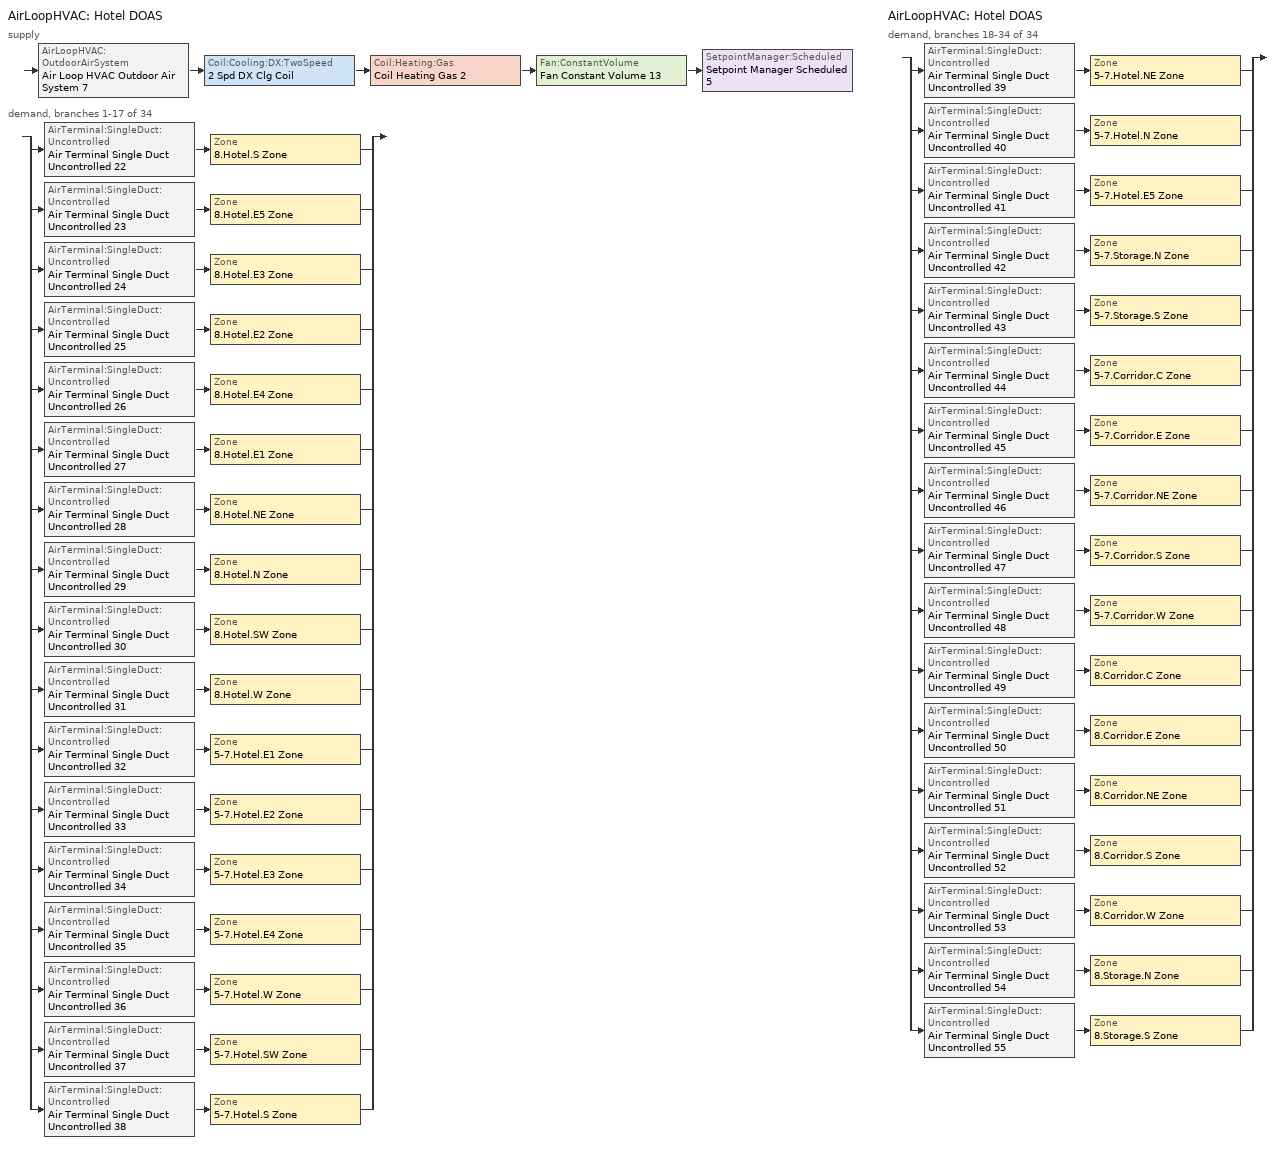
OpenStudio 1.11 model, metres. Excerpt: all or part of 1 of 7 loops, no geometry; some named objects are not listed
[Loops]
AirLoopHVAC 'Hotel DOAS'
 supply: AirLoopHVAC:OutdoorAirSystem 'Air Loop HVAC Outdoor Air System 7' > Coil:Cooling:DX:TwoSpeed '2 Spd DX Clg Coil' > Coil:Heating:Gas 'Coil Heating Gas 2' > Fan:ConstantVolume 'Fan Constant Volume 13' > SetpointManager:Scheduled 'Setpoint Manager Scheduled 5'
 demand, branches 1-17 of 34: split
  | AirTerminal:SingleDuct:Uncontrolled 'Air Terminal Single Duct Uncontrolled 22' > Zone '8.Hotel.S Zone'
  | AirTerminal:SingleDuct:Uncontrolled 'Air Terminal Single Duct Uncontrolled 23' > Zone '8.Hotel.E5 Zone'
  | AirTerminal:SingleDuct:Uncontrolled 'Air Terminal Single Duct Uncontrolled 24' > Zone '8.Hotel.E3 Zone'
  | AirTerminal:SingleDuct:Uncontrolled 'Air Terminal Single Duct Uncontrolled 25' > Zone '8.Hotel.E2 Zone'
  | AirTerminal:SingleDuct:Uncontrolled 'Air Terminal Single Duct Uncontrolled 26' > Zone '8.Hotel.E4 Zone'
  | AirTerminal:SingleDuct:Uncontrolled 'Air Terminal Single Duct Uncontrolled 27' > Zone '8.Hotel.E1 Zone'
  | AirTerminal:SingleDuct:Uncontrolled 'Air Terminal Single Duct Uncontrolled 28' > Zone '8.Hotel.NE Zone'
  | AirTerminal:SingleDuct:Uncontrolled 'Air Terminal Single Duct Uncontrolled 29' > Zone '8.Hotel.N Zone'
  | AirTerminal:SingleDuct:Uncontrolled 'Air Terminal Single Duct Uncontrolled 30' > Zone '8.Hotel.SW Zone'
  | AirTerminal:SingleDuct:Uncontrolled 'Air Terminal Single Duct Uncontrolled 31' > Zone '8.Hotel.W Zone'
  | AirTerminal:SingleDuct:Uncontrolled 'Air Terminal Single Duct Uncontrolled 32' > Zone '5-7.Hotel.E1 Zone'
  | AirTerminal:SingleDuct:Uncontrolled 'Air Terminal Single Duct Uncontrolled 33' > Zone '5-7.Hotel.E2 Zone'
  | AirTerminal:SingleDuct:Uncontrolled 'Air Terminal Single Duct Uncontrolled 34' > Zone '5-7.Hotel.E3 Zone'
  | AirTerminal:SingleDuct:Uncontrolled 'Air Terminal Single Duct Uncontrolled 35' > Zone '5-7.Hotel.E4 Zone'
  | AirTerminal:SingleDuct:Uncontrolled 'Air Terminal Single Duct Uncontrolled 36' > Zone '5-7.Hotel.W Zone'
  | AirTerminal:SingleDuct:Uncontrolled 'Air Terminal Single Duct Uncontrolled 37' > Zone '5-7.Hotel.SW Zone'
  | AirTerminal:SingleDuct:Uncontrolled 'Air Terminal Single Duct Uncontrolled 38' > Zone '5-7.Hotel.S Zone'
AirLoopHVAC 'Hotel DOAS'
 demand, branches 18-34 of 34: split
  | AirTerminal:SingleDuct:Uncontrolled 'Air Terminal Single Duct Uncontrolled 39' > Zone '5-7.Hotel.NE Zone'
  | AirTerminal:SingleDuct:Uncontrolled 'Air Terminal Single Duct Uncontrolled 40' > Zone '5-7.Hotel.N Zone'
  | AirTerminal:SingleDuct:Uncontrolled 'Air Terminal Single Duct Uncontrolled 41' > Zone '5-7.Hotel.E5 Zone'
  | AirTerminal:SingleDuct:Uncontrolled 'Air Terminal Single Duct Uncontrolled 42' > Zone '5-7.Storage.N Zone'
  | AirTerminal:SingleDuct:Uncontrolled 'Air Terminal Single Duct Uncontrolled 43' > Zone '5-7.Storage.S Zone'
  | AirTerminal:SingleDuct:Uncontrolled 'Air Terminal Single Duct Uncontrolled 44' > Zone '5-7.Corridor.C Zone'
  | AirTerminal:SingleDuct:Uncontrolled 'Air Terminal Single Duct Uncontrolled 45' > Zone '5-7.Corridor.E Zone'
  | AirTerminal:SingleDuct:Uncontrolled 'Air Terminal Single Duct Uncontrolled 46' > Zone '5-7.Corridor.NE Zone'
  | AirTerminal:SingleDuct:Uncontrolled 'Air Terminal Single Duct Uncontrolled 47' > Zone '5-7.Corridor.S Zone'
  | AirTerminal:SingleDuct:Uncontrolled 'Air Terminal Single Duct Uncontrolled 48' > Zone '5-7.Corridor.W Zone'
  | AirTerminal:SingleDuct:Uncontrolled 'Air Terminal Single Duct Uncontrolled 49' > Zone '8.Corridor.C Zone'
  | AirTerminal:SingleDuct:Uncontrolled 'Air Terminal Single Duct Uncontrolled 50' > Zone '8.Corridor.E Zone'
  | AirTerminal:SingleDuct:Uncontrolled 'Air Terminal Single Duct Uncontrolled 51' > Zone '8.Corridor.NE Zone'
  | AirTerminal:SingleDuct:Uncontrolled 'Air Terminal Single Duct Uncontrolled 52' > Zone '8.Corridor.S Zone'
  | AirTerminal:SingleDuct:Uncontrolled 'Air Terminal Single Duct Uncontrolled 53' > Zone '8.Corridor.W Zone'
  | AirTerminal:SingleDuct:Uncontrolled 'Air Terminal Single Duct Uncontrolled 54' > Zone '8.Storage.N Zone'
  | AirTerminal:SingleDuct:Uncontrolled 'Air Terminal Single Duct Uncontrolled 55' > Zone '8.Storage.S Zone'
[SetpointManager:Scheduled]
Setpoint Manager Scheduled 5: Control Variable=Temperature; Schedule=DOAS Temperature Setpoint Schedule
[Sizing:Zone] Zone Cooling Design Supply Air Temperature Input Method=SupplyAirTemperature; Zone Cooling Design Supply Air Temperature {C}=14; Zone Cooling Design Supply Air Temperature Difference {deltaC}=11.11; Zone Heating Design Supply Air Temperature Input Method=SupplyAirTemperature; Zone Heating Design Supply Air Temperature {C}=40; Zone Heating Design Supply Air Temperature Difference {deltaC}=11.11; Zone Cooling Design Supply Air Humidity Ratio {kg-H2O/kg-air}=0.0085; Zone Heating Design Supply Air Humidity Ratio {kg-H2O/kg-air}=0.008; Heating Design Air Flow Method=DesignDay; Account for Dedicated Outdoor Air System=No; Dedicated Outdoor Air System Control Strategy=NeutralSupplyAir; Dedicated Outdoor Air Low Setpoint Temperature for Design {C}=Autosize; Dedicated Outdoor Air High Setpoint Temperature for Design {C}=Autosize
Name | Cooling Design Air Flow Method
5-7.Hotel.E1 Zone; 8.Corridor.W Zone; 5-7.Hotel.W Zone; 8.Hotel.E3 Zone; 5-7.Hotel.E5 Zone; 8.Storage.N Zone; 5-7.Hotel.SW Zone; 8.Hotel.E1 Zone; 5-7.Storage.N Zone; 5-7.Hotel.N Zone; 8.Storage.S Zone; 8.Corridor.S Zone; 8.Corridor.C Zone; 5-7.Storage.S Zone; 5-7.Corridor.C Zone; 8.Hotel.E2 Zone; 8.Corridor.NE Zone
8.Hotel.N Zone; 5-7.Hotel.E3 Zone; 8.Hotel.NE Zone; 8.Hotel.SW Zone; 8.Hotel.E4 Zone; 5-7.Hotel.NE Zone; 5-7.Hotel.E2 Zone; 5-7.Hotel.S Zone; 8.Hotel.S Zone; 5-7.Hotel.E4 Zone; 8.Corridor.E Zone; 5-7.Corridor.S Zone; 5-7.Corridor.E Zone; 8.Hotel.E5 Zone; 5-7.Corridor.W Zone; 8.Hotel.W Zone; 5-7.Corridor.NE Zone | DesignDay
[Zone equipment]
5-7.Hotel.E1 Zone: Zone HVAC Water To Air Heat Pump 15, Air Terminal Single Duct Uncontrolled 32
8.Hotel.N Zone: Air Terminal Single Duct Uncontrolled 29, Zone HVAC Water To Air Heat Pump 14
8.Corridor.W Zone: Air Terminal Single Duct Uncontrolled 53
5-7.Hotel.W Zone: Zone HVAC Water To Air Heat Pump 2, Air Terminal Single Duct Uncontrolled 36
5-7.Hotel.E3 Zone: Zone HVAC Water To Air Heat Pump 12, Air Terminal Single Duct Uncontrolled 34
8.Hotel.E3 Zone: Air Terminal Single Duct Uncontrolled 24, Zone HVAC Water To Air Heat Pump 19
5-7.Hotel.E5 Zone: Zone HVAC Water To Air Heat Pump 18, Air Terminal Single Duct Uncontrolled 41
8.Storage.N Zone: Water To Air HP w Elec Supplemental Coil 2, Air Terminal Single Duct Uncontrolled 54
8.Hotel.NE Zone: Air Terminal Single Duct Uncontrolled 28, Zone HVAC Water To Air Heat Pump 17
5-7.Hotel.SW Zone: Zone HVAC Water To Air Heat Pump 3, Air Terminal Single Duct Uncontrolled 37
8.Hotel.E1 Zone: Air Terminal Single Duct Uncontrolled 27, Zone HVAC Water To Air Heat Pump 13
5-7.Storage.N Zone: Water To Air HP w Elec Supplemental Coil, Air Terminal Single Duct Uncontrolled 42
5-7.Hotel.N Zone: Zone HVAC Water To Air Heat Pump 8, Air Terminal Single Duct Uncontrolled 40
8.Hotel.SW Zone: Air Terminal Single Duct Uncontrolled 30, Zone HVAC Water To Air Heat Pump 5
8.Storage.S Zone: Water To Air HP w Elec Supplemental Coil 3, Air Terminal Single Duct Uncontrolled 55
8.Hotel.E4 Zone: Air Terminal Single Duct Uncontrolled 26, Zone HVAC Water To Air Heat Pump 9
5-7.Hotel.NE Zone: Zone HVAC Water To Air Heat Pump 7, Air Terminal Single Duct Uncontrolled 39
8.Corridor.S Zone: Air Terminal Single Duct Uncontrolled 52
5-7.Hotel.E2 Zone: Zone HVAC Water To Air Heat Pump 20, Air Terminal Single Duct Uncontrolled 33
8.Corridor.C Zone: Air Terminal Single Duct Uncontrolled 49
5-7.Storage.S Zone: Water To Air HP w Elec Supplemental Coil 1, Air Terminal Single Duct Uncontrolled 43
5-7.Corridor.C Zone: Air Terminal Single Duct Uncontrolled 44
5-7.Hotel.S Zone: Zone HVAC Water To Air Heat Pump 6, Air Terminal Single Duct Uncontrolled 38
8.Hotel.S Zone: Air Terminal Single Duct Uncontrolled 22, Zone HVAC Water To Air Heat Pump 10
5-7.Hotel.E4 Zone: Zone HVAC Water To Air Heat Pump 1, Air Terminal Single Duct Uncontrolled 35
8.Hotel.E2 Zone: Air Terminal Single Duct Uncontrolled 25, Zone HVAC Water To Air Heat Pump 11
8.Corridor.NE Zone: Air Terminal Single Duct Uncontrolled 51
8.Corridor.E Zone: Air Terminal Single Duct Uncontrolled 50
5-7.Corridor.S Zone: Air Terminal Single Duct Uncontrolled 47
5-7.Corridor.E Zone: Air Terminal Single Duct Uncontrolled 45
8.Hotel.E5 Zone: Air Terminal Single Duct Uncontrolled 23, Zone HVAC Water To Air Heat Pump 4
5-7.Corridor.W Zone: Air Terminal Single Duct Uncontrolled 48
8.Hotel.W Zone: Air Terminal Single Duct Uncontrolled 31, Zone HVAC Water To Air Heat Pump 16
5-7.Corridor.NE Zone: Air Terminal Single Duct Uncontrolled 46
[Fan:ConstantVolume]
Fan Constant Volume 13: Availability Schedule=Always On Discrete; Fan Efficiency=0.6; Pressure Rise {Pa}=762.212; Maximum Flow Rate {m3/s}=7.07921; Motor Efficiency=0.9; Motor In Airstream Fraction=1
[AirLoopHVAC]
Hotel DOAS: Availability Schedule=New Office Ventilation Schedule; Design Supply Air Flow Rate {m3/s}=5.66337
[Sizing:System]
Hotel DOAS: Type of Load to Size On=VentilationRequirement; Design Outdoor Air Flow Rate {m3/s}=5.66337; Minimum System Air Flow Ratio=1; Preheat Design Temperature {C}=7; Preheat Design Humidity Ratio {kg-H2O/kg-Air}=0.008; Precool Design Temperature {C}=12.8; Precool Design Humidity Ratio {kg-H2O/kg-Air}=0.008; Central Cooling Design Supply Air Temperature {C}=12.8; Central Heating Design Supply Air Temperature {C}=40; Sizing Option=NonCoincident; 100% Outdoor Air in Cooling=Yes; 100% Outdoor Air in Heating=Yes; Central Cooling Design Supply Air Humidity Ratio {kg-H2O/kg-Air}=0.0085; Central Heating Design Supply Air Humidity Ratio {kg-H2O/kg-Air}=0.008; Cooling Design Air Flow Method=DesignDay; Cooling Design Air Flow Rate {m3/s}=0; Heating Design Air Flow Method=DesignDay; Heating Design Air Flow Rate {m3/s}=0; System Outdoor Air Method=VentilationRateProcedure; Zone Maximum Outdoor Air Fraction=1; Cooling Supply Air Flow Rate Per Floor Area {m3/s-m2}=0.00996765; Cooling Fraction of Autosized Cooling Supply Air Flow Rate=1; Cooling Supply Air Flow Rate Per Unit Cooling Capacity {m3/s-W}=3.94755e-05; Heating Supply Air Flow Rate Per Floor Area {m3/s-m2}=0.00996765; Heating Fraction of Autosized Heating Supply Air Flow Rate=1; Heating Fraction of Autosized Cooling Supply Air Flow Rate=1; Heating Supply Air Flow Rate Per Unit Heating Capacity {m3/s-W}=3.15882e-05; Cooling Design Capacity Method=CoolingDesignCapacity; Cooling Design Capacity {W}=Autosize; Cooling Design Capacity Per Floor Area {W/m2}=234.7; Fraction of Autosized Cooling Design Capacity=1; Heating Design Capacity Method=HeatingDesignCapacity; Heating Design Capacity {W}=Autosize; Heating Design Capacity Per Floor Area {W/m2}=157; Fraction of Autosized Heating Design Capacity=1; Central Cooling Capacity Control Method=OnOff
[Coil:Heating:Gas]
Coil Heating Gas 2: Availability Schedule=Always On Discrete; Gas Burner Efficiency=0.8; Nominal Capacity {W}=AutoSize; Parasitic Electric Load {W}=0; Parasitic Gas Load {W}=0
[Controller:OutdoorAir]
Controller Outdoor Air 2: Minimum Outdoor Air Flow Rate {m3/s}=5.66337; Maximum Outdoor Air Flow Rate {m3/s}=5.66337; Economizer Control Type=NoEconomizer; Economizer Control Action Type=ModulateFlow; Economizer Maximum Limit Dry-Bulb Temperature {C}=28; Economizer Maximum Limit Enthalpy {J/kg}=64000; Economizer Minimum Limit Dry-Bulb Temperature {C}=-100; Lockout Type=NoLockout; Minimum Limit Type=FixedMinimum; Minimum Fraction of Outdoor Air Schedule=Always On Discrete; Maximum Fraction of Outdoor Air Schedule=Always On Discrete; Controller Mechanical Ventilation=Controller Mechanical Ventilation 7; High Humidity Control=No; Heat Recovery Bypass Control Type=BypassWhenOAFlowGreaterThanMinimum
[Controller:MechanicalVentilation]
Controller Mechanical Ventilation 7: Availability Schedule=Always On Discrete; System Outdoor Air Method=ZoneSum
[AirLoopHVAC:OutdoorAirSystem]
Air Loop HVAC Outdoor Air System 7: Controller=Controller Outdoor Air 2
[AirTerminal:SingleDuct:Uncontrolled] Availability Schedule=Always On Discrete; Maximum Air Flow Rate {m3/s}=AutoSize
Air Terminal Single Duct Uncontrolled 22; Air Terminal Single Duct Uncontrolled 23; Air Terminal Single Duct Uncontrolled 24; Air Terminal Single Duct Uncontrolled 25; Air Terminal Single Duct Uncontrolled 26; Air Terminal Single Duct Uncontrolled 27; Air Terminal Single Duct Uncontrolled 28; Air Terminal Single Duct Uncontrolled 29; Air Terminal Single Duct Uncontrolled 30; Air Terminal Single Duct Uncontrolled 31; Air Terminal Single Duct Uncontrolled 32; Air Terminal Single Duct Uncontrolled 33; Air Terminal Single Duct Uncontrolled 34; Air Terminal Single Duct Uncontrolled 35; Air Terminal Single Duct Uncontrolled 36; Air Terminal Single Duct Uncontrolled 37; Air Terminal Single Duct Uncontrolled 38; Air Terminal Single Duct Uncontrolled 39; Air Terminal Single Duct Uncontrolled 40; Air Terminal Single Duct Uncontrolled 41; Air Terminal Single Duct Uncontrolled 42; Air Terminal Single Duct Uncontrolled 43; Air Terminal Single Duct Uncontrolled 44; Air Terminal Single Duct Uncontrolled 45; Air Terminal Single Duct Uncontrolled 46; Air Terminal Single Duct Uncontrolled 47; Air Terminal Single Duct Uncontrolled 48; Air Terminal Single Duct Uncontrolled 49; Air Terminal Single Duct Uncontrolled 50; Air Terminal Single Duct Uncontrolled 51; Air Terminal Single Duct Uncontrolled 52; Air Terminal Single Duct Uncontrolled 53; Air Terminal Single Duct Uncontrolled 54; Air Terminal Single Duct Uncontrolled 55
[Coil:Cooling:DX:TwoSpeed]
2 Spd DX Clg Coil: Availability Schedule=Always On Discrete 1; Rated High Speed Total Cooling Capacity {W}=Autosize; Rated High Speed Sensible Heat Ratio=Autosize; Rated High Speed COP {W/W}=2.73; Rated High Speed Air Flow Rate {m3/s}=Autosize; Total Cooling Capacity Function of Temperature Curve=OS:Curve:Biquadratic 25; Total Cooling Capacity Function of Flow Fraction Curve=OS:Curve:Quadratic 20; Energy Input Ratio Function of Temperature Curve=OS:Curve:Biquadratic 22; Energy Input Ratio Function of Flow Fraction Curve=OS:Curve:Quadratic 21; Part Load Fraction Correlation Curve=OS:Curve:Quadratic 22; Rated Low Speed Total Cooling Capacity {W}=Autosize; Rated Low Speed Sensible Heat Ratio=0.69; Rated Low Speed COP {W/W}=2.73; Low Speed Total Cooling Capacity Function of Temperature Curve=OS:Curve:Biquadratic 23; Low Speed Energy Input Ratio Function of Temperature Curve=OS:Curve:Biquadratic 24; Condenser Type=AirCooled; High Speed Evaporative Condenser Effectiveness=0; High Speed Evaporative Condenser Air Flow Rate {m3/s}=Autosize; High Speed Evaporative Condenser Pump Rated Power Consumption {W}=Autosize; Low Speed Evaporative Condenser Effectiveness=0; Low Speed Evaporative Condenser Air Flow Rate {m3/s}=Autosize; Low Speed Evaporative Condenser Pump Rated Power Consumption {W}=Autosize; Basin Heater Capacity {W/K}=10; Basin Heater Setpoint Temperature {C}=2
[Schedule:Ruleset]
Name | Default Day Schedule | Summer Design Day Schedule | Winter Design Day Schedule
New Office Ventilation Schedule | New Office Ventilation Schedule Weekday | New Office Ventilation Schedule Summer Design Day | New Office Ventilation Schedule Winter Design Day
DOAS Temperature Setpoint Schedule | DOAS Temperature Setpoint Schedule All Days
[Schedule:Day]
New Office Ventilation Schedule Weekday: 7, 0, 0, 22, 0, 1, 24, 0, 0
New Office Ventilation Schedule Winter Design Day; New Office Ventilation Schedule Summer Design Day: 24, 0, 1
New Office Ventilation Schedule Saturday: 7, 0, 0, 18, 0, 1, 24, 0, 0
New Office Ventilation Schedule Sunday: 24, 0, 0
DOAS Temperature Setpoint Schedule All Days: 24, 0, 21.111
[Schedule:Rule] Schedule Ruleset=New Office Ventilation Schedule; Date Specification Type=DateRange; Start Month=1; Start Day=1; End Month=12; End Day=31
Name | Rule Order | Day Schedule | Apply Saturday | Apply Sunday
New Office Ventilation Schedule Saturday Rule | 1 | New Office Ventilation Schedule Saturday | Yes
New Office Ventilation Schedule Sunday Rule | 0 | New Office Ventilation Schedule Sunday |  | Yes
[Schedule:Constant] Value=1
Always On Discrete; Always On Discrete 1
[Curve:Biquadratic] Minimum Value of x {BasedOnField A2}=17; Maximum Value of x {BasedOnField A2}=22; Minimum Value of y {BasedOnField A3}=13; Maximum Value of y {BasedOnField A3}=46
Name | Coefficient1 Constant | Coefficient2 x | Coefficient3 x**2 | Coefficient4 y | Coefficient5 y**2 | Coefficient6 x*y
OS:Curve:Biquadratic 25 | 0.42415 | 0.04426 | -0.00042 | 0.00333 | -8e-005 | -0.00021
OS:Curve:Biquadratic 22; OS:Curve:Biquadratic 24 | 1.23649 | -0.02431 | 0.00057 | -0.01434 | 0.00063 | -0.00038
OS:Curve:Biquadratic 23 | 0.42415 | 0.04426 | -0.00042 | 0.00333 | -0.00008 | -0.00021
[Curve:Quadratic]
Name | Coefficient1 Constant | Coefficient2 x | Coefficient3 x**2 | Minimum Value of x {BasedOnField A2} | Maximum Value of x {BasedOnField A2}
OS:Curve:Quadratic 20 | 0.77136 | 0.34053 | -0.11088 | 0.75918 | 1.13877
OS:Curve:Quadratic 21 | 1.2055 | -0.32953 | 0.12308 | 0.75918 | 1.13877
OS:Curve:Quadratic 22 | 0.771 | 0.229 | 0 | 0 | 1
